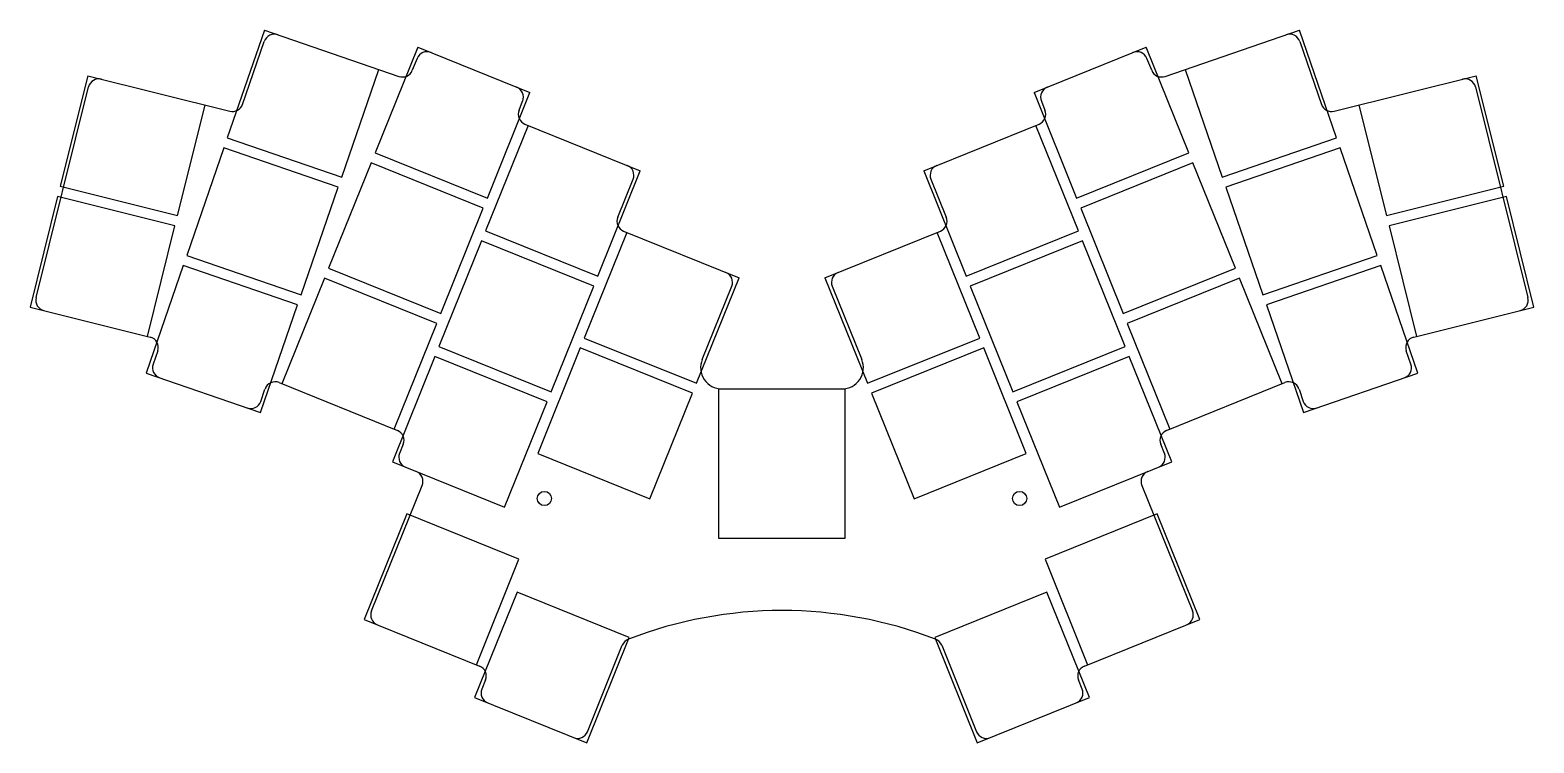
# Model space of a CAD drawing. Header units: millimetres. Extents: x 67 to 278, y -171 to -71.
import ezdxf

# ---------------------------------------------------------------- set-up
doc = ezdxf.new("R2010")
doc.units = ezdxf.units.MM

msp = doc.modelspace()

# ---------------------------------------------------------------- linework, layer by layer
for p, q in [((99.82, -71.03), (94.61, -86.16)), ((99.82, -71.03), (118.74, -77.54)), ((226.43, -77.54), (245.35, -71.03)), ((250.55, -86.16), (245.35, -71.03)), ((96.76, -81.46), (99.81, -72.61)), ((121.4, -73.43), (115.4, -88.27)), ((121.4, -73.43), (137.16, -79.8)), ((208.01, -79.8), (223.77, -73.43)), ((229.77, -88.27), (223.77, -73.43)), ((245.36, -72.61), (248.41, -81.46)), ((121.3, -75.01), (120.62, -76.68)), ((224.55, -76.68), (223.87, -75.01)), ((74.99, -77.44), (71.12, -92.97)), ((74.99, -77.44), (94.98, -82.43)), ((110.69, -91.69), (115.9, -76.56)), ((229.27, -76.56), (234.48, -91.69)), ((250.19, -82.43), (270.18, -77.44)), ((274.05, -92.97), (270.18, -77.44)), ((67.74, -108.61), (75.11, -79.02)), ((131.17, -94.63), (137.16, -79.8)), ((208.01, -79.8), (214, -94.63)), ((270.05, -79.02), (277.43, -108.61)), ((87.62, -97.08), (91.49, -81.56)), ((135.62, -82.28), (136.13, -81)), ((209.04, -81), (209.55, -82.28)), ((253.68, -81.56), (257.55, -97.08)), ((136.91, -84.42), (130.92, -99.25)), ((136.45, -84.23), (152.67, -90.79)), ((192.5, -90.79), (208.72, -84.23)), ((214.25, -99.25), (208.26, -84.42)), ((94.61, -86.16), (110.69, -91.69)), ((234.48, -91.69), (250.55, -86.16)), ((94.13, -87.57), (88.92, -102.7)), ((110.2, -93.11), (94.13, -87.57)), ((115.4, -88.27), (131.17, -94.63)), ((214, -94.63), (229.77, -88.27)), ((251.04, -87.57), (234.97, -93.11)), ((256.25, -102.7), (251.04, -87.57)), ((114.84, -89.66), (108.85, -104.49)), ((130.6, -96.03), (114.84, -89.66)), ((146.68, -105.62), (152.67, -90.79)), ((192.5, -90.79), (198.49, -105.62)), ((230.33, -89.66), (214.57, -96.03)), ((236.32, -104.49), (230.33, -89.66)), ((71.12, -92.97), (87.62, -97.08)), ((149.49, -97.32), (151.65, -91.99)), ((193.52, -91.99), (195.68, -97.32)), ((257.55, -97.08), (274.05, -92.97)), ((70.76, -94.42), (66.89, -109.95)), ((87.25, -98.54), (70.76, -94.42)), ((104.99, -108.24), (110.2, -93.11)), ((234.97, -93.11), (240.18, -108.24)), ((274.41, -94.42), (257.92, -98.54)), ((278.28, -109.95), (274.41, -94.42)), ((124.61, -110.86), (130.6, -96.03)), ((214.57, -96.03), (220.56, -110.86)), ((83.38, -114.06), (87.25, -98.54)), ((130.92, -99.25), (146.68, -105.62)), ((150.32, -99.27), (166.55, -105.83)), ((178.62, -105.83), (194.85, -99.27)), ((198.49, -105.62), (214.25, -99.25)), ((257.92, -98.54), (261.79, -114.06)), ((130.36, -100.64), (124.36, -115.48)), ((146.12, -107.01), (130.36, -100.64)), ((150.79, -99.46), (144.79, -114.3)), ((200.38, -114.3), (194.38, -99.46)), ((214.81, -100.64), (199.05, -107.01)), ((220.81, -115.48), (214.81, -100.64)), ((88.92, -102.7), (104.99, -108.24)), ((240.18, -108.24), (256.25, -102.7)), ((88.43, -104.12), (83.22, -119.25)), ((104.5, -109.65), (88.43, -104.12)), ((108.85, -104.49), (124.61, -110.86)), ((220.56, -110.86), (236.32, -104.49)), ((256.74, -104.12), (240.67, -109.65)), ((261.95, -119.25), (256.74, -104.12)), ((108.29, -105.88), (102.29, -120.72)), ((124.05, -112.25), (108.29, -105.88)), ((140.12, -121.85), (146.12, -107.01)), ((160.55, -120.66), (166.55, -105.83)), ((161.37, -117.31), (165.52, -107.03)), ((178.62, -105.83), (184.61, -120.66)), ((179.65, -107.03), (183.8, -117.31)), ((199.05, -107.01), (205.05, -121.85)), ((236.88, -105.88), (221.12, -112.25)), ((242.88, -120.72), (236.88, -105.88)), ((99.29, -124.78), (104.5, -109.65)), ((240.67, -109.65), (245.88, -124.78)), ((66.89, -109.95), (83.78, -114.16)), ((261.39, -114.16), (278.28, -109.95)), ((118.05, -127.09), (124.05, -112.25)), ((221.12, -112.25), (227.12, -127.09)), ((84.83, -116.1), (84.18, -117.99)), ((124.36, -115.48), (140.12, -121.85)), ((144.23, -115.69), (138.24, -130.52)), ((159.99, -122.06), (144.23, -115.69)), ((144.79, -114.3), (160.55, -120.66)), ((184.61, -120.66), (200.38, -114.3)), ((200.94, -115.69), (185.18, -122.06)), ((206.93, -130.52), (200.94, -115.69)), ((205.05, -121.85), (220.81, -115.48)), ((260.99, -117.99), (260.34, -116.1)), ((123.8, -116.87), (117.81, -131.7)), ((139.56, -123.24), (123.8, -116.87)), ((221.37, -116.87), (205.61, -123.24)), ((227.36, -131.7), (221.37, -116.87)), ((83.22, -119.25), (99.29, -124.78)), ((245.88, -124.78), (261.95, -119.25)), ((99.31, -123.2), (99.91, -121.46)), ((101.89, -120.56), (118.52, -127.27)), ((154, -136.89), (159.99, -122.06)), ((163.68, -121.44), (181.48, -121.44)), ((163.68, -121.44), (163.68, -142.44)), ((181.48, -142.44), (181.48, -121.44)), ((185.18, -122.06), (191.17, -136.89)), ((226.65, -127.27), (243.28, -120.56)), ((245.26, -121.46), (245.86, -123.2)), ((133.57, -138.07), (139.56, -123.24)), ((205.61, -123.24), (211.6, -138.07)), ((119.35, -129.23), (118.83, -130.5)), ((138.24, -130.52), (154, -136.89)), ((191.17, -136.89), (206.93, -130.52)), ((226.34, -130.5), (225.82, -129.23)), ((117.81, -131.7), (133.57, -138.07)), ((211.6, -138.07), (227.36, -131.7)), ((114.88, -152.63), (122, -135.02)), ((223.17, -135.02), (230.29, -152.63)), ((119.85, -139), (113.85, -153.84)), ((135.61, -145.37), (119.85, -139)), ((225.32, -139), (209.56, -145.37)), ((231.32, -153.84), (225.32, -139)), ((163.68, -142.44), (181.48, -142.44)), ((129.62, -160.2), (135.61, -145.37)), ((209.56, -145.37), (215.55, -160.2)), ((135.36, -149.99), (129.37, -164.82)), ((151.12, -156.36), (135.36, -149.99)), ((209.81, -149.99), (194.05, -156.36)), ((215.8, -164.82), (209.81, -149.99)), ((113.85, -153.84), (130.08, -160.39)), ((215.09, -160.39), (231.32, -153.84)), ((145.13, -171.19), (151.12, -156.36)), ((194.05, -156.36), (200.04, -171.19)), ((145.23, -169.61), (150.14, -157.45)), ((195.03, -157.45), (199.94, -169.61)), ((130.91, -162.34), (130.39, -163.62)), ((214.78, -163.62), (214.26, -162.34)), ((129.37, -164.82), (145.13, -171.19)), ((200.04, -171.19), (215.8, -164.82))]:
    msp.add_line(p, q)
for centre in [(139.19, -136.84), (205.98, -136.84)]:
    msp.add_circle(centre, 1)
for centre, radius, start, end in [((101.23, -73.1), 1.5, 71, 161), ((243.94, -73.1), 1.5, 19, 109), ((122.69, -75.57), 1.5, 68, 158), ((222.48, -75.57), 1.5, 22, 112), ((76.57, -79.38), 1.5, 76, 166), ((119.23, -76.12), 1.5, 251, 338), ((225.94, -76.12), 1.5, 202, 289), ((268.6, -79.38), 1.5, 14, 104), ((134.74, -80.44), 1.5, 338, 68), ((210.43, -80.44), 1.5, 112, 202), ((95.34, -80.97), 1.5, 256, 341), ((137.01, -82.84), 1.5, 158, 248), ((208.16, -82.84), 1.5, 292, 22), ((249.83, -80.97), 1.5, 199, 284), ((150.26, -91.43), 1.5, 338, 68), ((194.91, -91.43), 1.5, 112, 202), ((150.88, -97.88), 1.5, 158, 248), ((194.28, -97.88), 1.5, 292, 22), ((164.13, -106.47), 1.5, 338, 68), ((181.04, -106.47), 1.5, 112, 202), ((69.19, -108.98), 1.5, 166, 256), ((275.98, -108.98), 1.5, 284, 14), ((83.41, -115.61), 1.5, 341, 76), ((261.76, -115.61), 1.5, 104, 199), ((85.6, -118.48), 1.5, 161, 251), ((164.15, -118.44), 3, 158, 270), ((181.02, -118.44), 3, 270, 22), ((259.57, -118.48), 1.5, 289, 19), ((101.33, -121.95), 1.5, 68, 161), ((243.84, -121.95), 1.5, 19, 112), ((97.89, -122.71), 1.5, 251, 341), ((247.28, -122.71), 1.5, 199, 289), ((117.96, -128.66), 1.5, 338, 68), ((227.21, -128.66), 1.5, 112, 202), ((120.22, -131.06), 1.5, 158, 248), ((224.95, -131.06), 1.5, 292, 22), ((120.61, -134.45), 1.5, 338, 68), ((224.56, -134.45), 1.5, 112, 202), ((116.27, -153.19), 1.5, 158, 248), ((172.58, -212.59), 60, 68.9095, 111.0905), ((228.9, -153.19), 1.5, 292, 22), ((151.53, -158.01), 1.5, 111.0905, 158), ((193.64, -158.01), 1.5, 22, 68.9095), ((129.52, -161.78), 1.5, 338, 68), ((215.65, -161.78), 1.5, 112, 202), ((131.78, -164.18), 1.5, 158, 248), ((213.39, -164.18), 1.5, 292, 22), ((143.84, -169.05), 1.5, 248, 338), ((201.33, -169.05), 1.5, 202, 292)]:
    msp.add_arc(centre, radius, start, end)

doc.saveas('drawing.dxf')
